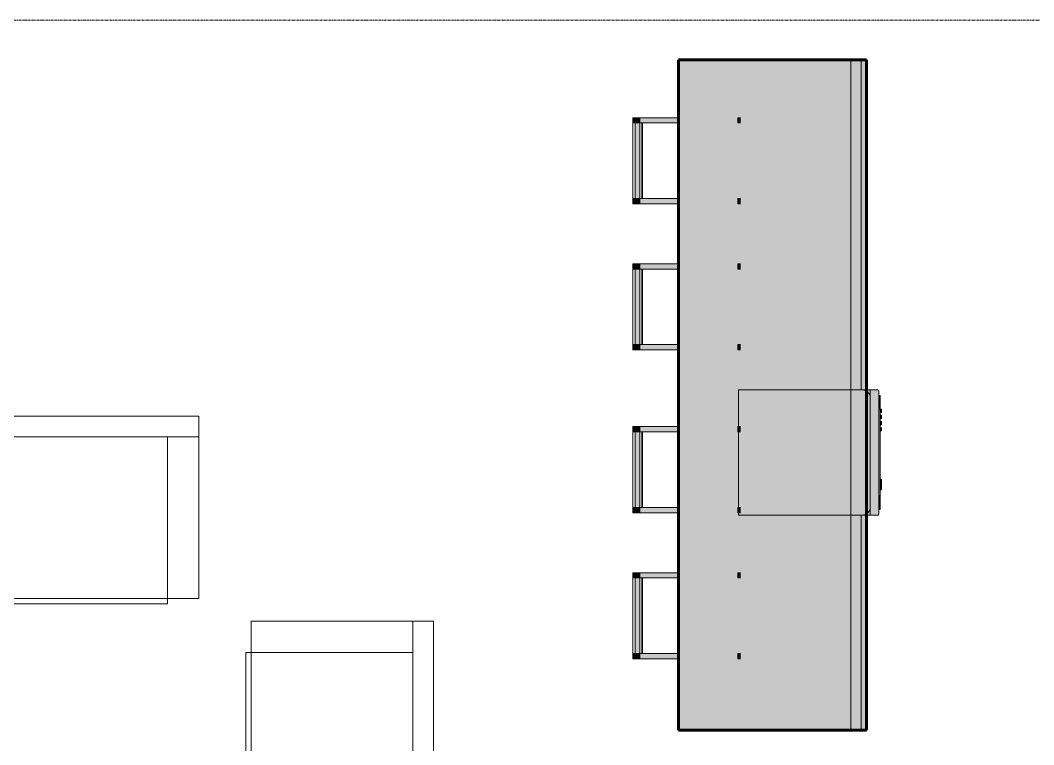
# Model space of a CAD drawing. Header units: inches. Extents: x -4061 to -1937, y 9836 to 11171.
# Drawn here: x -3751.7 to -3557.4, y 10028.3 to 10167.2 of the extents above; entities that cross this region are included whole.
import ezdxf

# ---------------------------------------------------------------- set-up
doc = ezdxf.new("R2010")
doc.units = ezdxf.units.IN
doc.header["$MEASUREMENT"] = 0
doc.linetypes.add('Grid Line 1_2_', pattern=[0.875, 0.5, -0.125, 0.125, -0.125])
for name, color, linetype, lineweight in [('0-1', 7, 'Continuous', 5), ('0-2', 250, 'Continuous', 9), ('I-FURN', 30, 'Continuous', 9), ('I-FURN-1', 250, 'Continuous', 9), ('I-FURN-2', 9, 'Continuous', 9), ('Q-CASE-1', 9, 'Continuous', 9), ('Q-CASE-2', 10, 'Continuous', 60), ('Q-CASE-3', 250, 'Continuous', 9), ('Q-SPCQ-1', 250, 'Continuous', 9), ('Q-SPCQ-2', 55, 'Continuous', 9), ('S-GRID-1', 1, 'Grid Line 1_2_', 9)]:
    doc.layers.add(name, color=color, linetype=linetype, lineweight=lineweight)

# ---------------------------------------------------------------- blocks, each defined once
blk = doc.blocks.new('Dishwasher_15404 - 34_ counter-V13-ENLARGED RCP - 3RD FLOOR PLAN - WEST')
at = {"layer": 'Q-SPCQ-2'}
for points in [[(23.68, 0), (24.08, 0.05), (24.46, 0.21), (24.83, 0.52), (25.04, 0.79), (25.2, 1.17), (25.25, 1.57), (25.25, 22.43), (25.17, 22.9), (24.98, 23.29), (24.74, 23.58), (24.46, 23.79), (24.08, 23.95), (23.68, 24), (21.5, 24), (21.5, 0)], [(26.15, 0), (26.73, 0.01), (26.82, 0.06), (26.87, 0.2), (26.85, 23.86), (26.82, 23.94), (26.68, 24), (25.25, 24), (25.25, 0)], [(27.12, 21.39), (27.12, 22.91), (26.87, 22.91), (26.87, 21.39)], [(27.12, 20.19), (27.12, 21.39), (26.87, 21.39), (26.87, 20.19)], [(26.87, 3.81), (27.12, 3.81), (27.12, 20.19), (26.87, 20.19), (26.87, 5.6)], [(27.12, 19.69), (27.37, 19.69), (27.37, 20.28), (27.12, 20.28), (27.12, 20.19)], [(27.37, 18.51), (27.37, 19.1), (27.12, 19.1), (27.12, 18.51)], [(27.37, 17.33), (27.37, 17.92), (27.12, 17.92), (27.12, 17.33)], [(27.37, 16.15), (27.37, 16.74), (27.12, 16.74), (27.12, 16.15)], [(27.37, 5.81), (27.37, 6.79), (27.12, 6.79), (27.12, 5.81)], [(27.37, 4.82), (27.37, 5.81), (27.12, 5.81), (27.12, 4.82)], [(27.12, 2.61), (27.12, 3.81), (26.87, 3.81), (26.87, 2.61)], [(27.12, 1.09), (27.12, 2.61), (26.87, 2.61), (26.87, 1.09)]]:
    blk.add_hatch(color=256, dxfattribs=at).paths.add_polyline_path(points, flags=0)
h = blk.add_hatch(color=256, dxfattribs=at)
h.paths.add_polyline_path([(24.74, 0), (25.25, 0), (25.25, 1.57), (25.2, 1.17), (24.96, 0.67), (24.74, 0.42), (24.46, 0.21), (24.08, 0.05), (23.68, 0), (24.57, 0)], flags=0)
h.paths.add_polyline_path([(25.25, 22.43), (25.25, 24), (23.68, 24), (24.08, 23.95), (24.46, 23.79), (24.83, 23.48), (25.04, 23.21), (25.22, 22.75)], flags=0)
h = blk.add_hatch(color=256, dxfattribs=at)
h.paths.add_polyline_path([(25.07, 0.85), (25.12, 0.95), (25.08, 0.9)], flags=0)
h.paths.add_polyline_path([(25.2, 1.2), (25.22, 1.25), (25.2, 1.23)], flags=0)
h.paths.add_polyline_path([(25, 23.26), (24.96, 23.33), (24.98, 23.29)], flags=0)
at = {"layer": 'Q-SPCQ-1'}
for p, q in [((0, 24), (23.68, 24)), ((0, 16.95), (0, 24)), ((23.68, 24), (25.25, 24)), ((25.25, 24), (26.68, 24)), ((25.25, 24), (25.25, 22.43)), ((26.87, 23.8), (26.87, 0.2)), ((25.25, 22.43), (25.25, 1.57)), ((26.87, 22.91), (27.12, 22.91)), ((27.12, 21.39), (27.12, 22.91)), ((27.12, 20.19), (27.12, 21.39)), ((27.12, 20.28), (27.37, 20.28)), ((27.12, 3.81), (27.12, 20.19)), ((27.12, 19.69), (27.37, 19.69)), ((27.37, 19.69), (27.37, 20.28)), ((27.12, 19.1), (27.37, 19.1)), ((27.12, 18.51), (27.37, 18.51)), ((27.12, 17.92), (27.37, 17.92)), ((27.37, 17.33), (27.37, 17.92)), ((27.37, 18.51), (27.37, 19.1)), ((0, 1.45), (0, 15.95)), ((27.12, 17.33), (27.37, 17.33)), ((27.12, 16.74), (27.37, 16.74)), ((27.12, 16.15), (27.37, 16.15)), ((27.37, 16.15), (27.37, 16.74)), ((27.37, 6.79), (27.12, 6.79)), ((27.37, 5.81), (27.37, 6.79)), ((27.12, 4.82), (27.37, 4.82)), ((27.37, 4.82), (27.37, 5.81)), ((27.12, 2.61), (27.12, 3.81)), ((27.12, 1.09), (27.12, 2.61)), ((0, 0), (0, 0.45)), ((23.68, 0), (0, 0)), ((25.25, 1.57), (25.25, 0)), ((26.87, 1.09), (27.12, 1.09)), ((25.25, 0), (23.68, 0)), ((26.68, 0), (25.25, 0))]:
    blk.add_line(p, q, dxfattribs=at)
for centre, radius, start, end in [((23.68, 22.43), 1.57, 360, 90), ((23.68, 22.43), 1.57, 32.077, 42.3359), ((26.68, 23.8), 0.197, 360, 90), ((23.68, 22.43), 1.57, 17.8182, 27.5266), ((23.68, 22.43), 1.57, 360, 13.6425), ((23.68, 1.57), 1.57, 270, 360), ((23.68, 1.57), 1.57, 317.6641, 327.923), ((23.68, 1.57), 1.57, 332.4734, 342.1818), ((23.68, 1.57), 1.57, 346.3575, 360), ((26.68, 0.2), 0.197, 270, 360), ((26.68, 0.2), 0.197, 285, 345)]:
    blk.add_arc(centre, radius, start, end, dxfattribs=at)
blk = doc.blocks.new('OD_CW_Base Cabinet - OD_CW_Base Cabinet-1985666-ENLARGED RCP - 3RD FLOOR PLAN - WEST')
at = {"layer": 'Q-CASE-1'}
h = blk.add_hatch(color=256, dxfattribs=at)
h.paths.add_polyline_path([(0.74, -9), (129.26, -9), (129.26, 24), (0.74, 24), (0.74, -5.99)], flags=0)
h.paths.add_polyline_path([(14.45, 12.14), (14.45, 12.64), (15.45, 12.64), (15.45, 12.14)], flags=0)
h.paths.add_polyline_path([(29.95, 12.14), (29.95, 12.64), (30.95, 12.64), (30.95, 12.14)], flags=0)
h.paths.add_polyline_path([(42.45, 12.14), (42.45, 12.64), (43.45, 12.64), (43.45, 12.14)], flags=0)
h.paths.add_polyline_path([(57.95, 12.14), (57.95, 12.64), (58.95, 12.64), (58.95, 12.14)], flags=0)
h.paths.add_polyline_path([(73.67, 12.14), (73.67, 12.64), (74.67, 12.64), (74.67, 12.14)], flags=0)
h.paths.add_polyline_path([(89.17, 12.64), (89.17, 12.64), (90.17, 12.64), (90.17, 12.14), (89.17, 12.14)], flags=0)
h.paths.add_polyline_path([(101.67, 12.14), (101.67, 12.64), (102.67, 12.64), (102.67, 12.14)], flags=0)
h.paths.add_polyline_path([(117.17, 12.14), (117.17, 12.64), (118.17, 12.64), (118.17, 12.14)], flags=0)
h = blk.add_hatch(color=256, dxfattribs=at)
h.paths.add_polyline_path([(0.74, -9), (0.74, -11), (42, -11), (42, -9), (12.97, -9)], flags=0)
h.paths.add_polyline_path([(66, -9), (66, -11), (129.26, -11), (129.26, -9), (66.39, -9)], flags=0)
h = blk.add_hatch(color=256, dxfattribs=at)
h.paths.add_polyline_path([(0.74, -11), (0.74, -12), (42, -12), (41.98, -11), (13.4, -11)], flags=0)
h.paths.add_polyline_path([(66, -11), (66, -12), (129.26, -12), (129.26, -11), (66.05, -11)], flags=0)
at = {"layer": 'Q-CASE-2'}
for p, q in [((129.26, 24), (0.74, 24)), ((0.74, 24), (0.74, -12)), ((129.26, -12), (129.26, 24)), ((0.74, -12), (129.26, -12))]:
    blk.add_line(p, q, dxfattribs=at)
at = {"layer": 'Q-CASE-3'}
for p, q in [((0.74, 24), (0.74, -9)), ((0.74, 24), (129.26, 24)), ((129.26, -9), (129.26, 24)), ((0.74, -9), (0.74, -11)), ((0.74, -9), (129.26, -9)), ((129.26, -11), (129.26, -9)), ((0.74, -11), (0.74, -12)), ((0.74, -11), (42, -11)), ((0.74, -11), (42, -11)), ((66, -11), (129.26, -11)), ((66, -11), (129.26, -11)), ((129.26, -12), (129.26, -11)), ((0.74, -12), (42, -12)), ((66, -12), (129.26, -12))]:
    blk.add_line(p, q, dxfattribs=at)
blk = doc.blocks.new('Bar_Stool_6722_1_ - Bar_Stool_6722_1_-V14-ENLARGED RCP - 3RD FLOOR PLAN - WEST')
at = {"layer": 'I-FURN-2'}
for points in [[(1, 20.63), (0, 20.63), (0, 20.14), (1, 20.14)], [(16.5, 20.63), (15.5, 20.63), (15.5, 20.14), (16.5, 20.14)], [(1, 1.83), (1, 8.78), (0, 8.78), (0, 1.3), (1, 1.3)], [(16.5, 8.11), (16.5, 8.78), (15.5, 8.78), (15.5, 1.3), (16.5, 1.3), (16.5, 1.83)], [(1, 0.75), (1, 1.3), (0, 1.3), (0, 0.75), (1, 0.75)], [(1, 0.46), (1, 0.75), (0, 0.75), (0, 0), (1, 0)], [(15.5, 0.75), (15.5, 1.3), (1, 1.3), (1, 0.46), (15.5, 0.46)], [(16.5, 1.3), (15.5, 1.3), (15.5, 0.75), (16.5, 0.75), (16.5, 0.94)], [(16.5, 0.46), (16.5, 0.75), (15.5, 0.75), (15.5, 0), (16.5, 0)]]:
    blk.add_hatch(color=256, dxfattribs=at).paths.add_polyline_path(points, flags=0)
at = {"layer": 'I-FURN-1'}
for p, q in [((0, 20.63), (0, 20.14)), ((0, 20.14), (1, 20.14)), ((1, 20.14), (1, 20.63)), ((15.5, 20.63), (15.5, 20.14)), ((15.5, 20.14), (16.5, 20.14)), ((16.5, 20.14), (16.5, 20.63)), ((0, 8.78), (0, 1.3)), ((1, 1.3), (1, 8.78)), ((15.5, 8.78), (15.5, 1.3)), ((16.5, 1.3), (16.5, 8.78)), ((0, 1.3), (1, 1.3)), ((0, 1.3), (0, 0.75)), ((0, 0.75), (0, 0)), ((0, 0.75), (1, 0.75)), ((1, 1.83), (15.5, 1.83)), ((1, 1.73), (15.5, 1.73)), ((15.5, 1.3), (1, 1.3)), ((1, 0.75), (1, 1.3)), ((1, 0), (1, 0.75)), ((1, 0.46), (15.5, 0.46)), ((15.5, 1.3), (16.5, 1.3)), ((15.5, 1.3), (15.5, 0.75)), ((15.5, 0.75), (15.5, 0)), ((15.5, 0.75), (16.5, 0.75)), ((16.5, 0), (15.5, 0)), ((16.5, 0.75), (16.5, 1.3)), ((16.5, 0), (16.5, 0.75)), ((1, 0), (0, 0)), ((1, 0), (15.5, 0))]:
    blk.add_line(p, q, dxfattribs=at)
blk = doc.blocks.new('Bar_Stool_6722_1_ - Bar_Stool_6722_1_-V15-ENLARGED RCP - 3RD FLOOR PLAN - WEST')
at = {"layer": 'I-FURN-2'}
for points in [[(0, -0.46), (0, -0.75), (1, -0.75), (1, 0), (0, 0)], [(15.5, 0), (15.5, -0.75), (16.5, -0.75), (16.5, 0), (16, 0)], [(0, -1.3), (1, -1.3), (1, -0.75), (0, -0.75), (0, -0.94)], [(0, -1.83), (0, -8.78), (1, -8.78), (1, -1.3), (0, -1.3)], [(1, -0.75), (1, -1.3), (15.5, -1.3), (15.5, -0.46), (1, -0.46), (1, -0.75)], [(15.5, -1.3), (16.5, -1.3), (16.5, -0.75), (15.5, -0.75), (15.5, -0.94)], [(15.5, -8.78), (16.5, -8.78), (16.5, -1.3), (15.5, -1.3), (15.5, -8.11)], [(0, -20.63), (1, -20.63), (1, -20.14), (0, -20.14)], [(15.5, -20.63), (16.5, -20.63), (16.5, -20.14), (15.5, -20.14)]]:
    blk.add_hatch(color=256, dxfattribs=at).paths.add_polyline_path(points, flags=0)
at = {"layer": 'I-FURN-1'}
for p, q in [((0, 0), (0, -0.75)), ((0, 0), (1, 0)), ((1, -0.75), (1, 0)), ((0, -0.75), (0, -1.3)), ((1, -0.75), (0, -0.75)), ((0, -1.3), (0, -8.78)), ((1, -1.3), (0, -1.3)), ((15.5, 0), (1, 0)), ((15.5, -0.46), (1, -0.46)), ((1, -1.3), (1, -0.75)), ((1, -1.3), (15.5, -1.3)), ((1, -8.78), (1, -1.3)), ((15.5, -1.73), (1, -1.73)), ((15.5, -1.83), (1, -1.83)), ((15.5, 0), (15.5, -0.75)), ((15.5, 0), (16.5, 0)), ((15.5, -0.75), (15.5, -1.3)), ((16.5, -0.75), (15.5, -0.75)), ((15.5, -1.3), (15.5, -8.78)), ((16.5, -1.3), (15.5, -1.3)), ((16.5, -0.75), (16.5, 0)), ((16.5, -1.3), (16.5, -0.75)), ((16.5, -8.78), (16.5, -1.3)), ((0, -20.14), (0, -20.63)), ((1, -20.14), (0, -20.14)), ((1, -20.63), (1, -20.14)), ((15.5, -20.14), (15.5, -20.63)), ((16.5, -20.14), (15.5, -20.14)), ((16.5, -20.63), (16.5, -20.14))]:
    blk.add_line(p, q, dxfattribs=at)
blk = doc.blocks.new('Couch-Both_Arms-Generic - 1-1372852-ENLARGED RCP - 3RD FLOOR PLAN - WEST')
at = {"layer": 'I-FURN'}
for p, q in [((-42, 17.5), (-36, 17.5)), ((-42, -13.5), (-42, 17.5)), ((-36, 18.5), (36, 18.5)), ((-36, -13.5), (-36, 18.5)), ((-36, 17.5), (-36, -13.5)), ((36, 18.5), (36, -13.5)), ((36, 17.5), (42, 17.5)), ((36, -13.5), (36, 17.5)), ((42, 17.5), (42, -13.5)), ((-42, -13.5), (42, -13.5)), ((-36, -13.5), (-42, -13.5)), ((36, -13.5), (-36, -13.5)), ((42, -13.5), (36, -13.5))]:
    blk.add_line(p, q, dxfattribs=at)
at = {"layer": 'I-FURN-1'}
for p, q in [((-42, 17.5), (42, 17.5)), ((-42, -17.5), (-42, 17.5)), ((42, 17.5), (42, -17.5)), ((42, -17.5), (-42, -17.5))]:
    blk.add_line(p, q, dxfattribs=at)
blk = doc.blocks.new('Couch-Both_Arms-Generic - 2-1523460-ENLARGED RCP - 3RD FLOOR PLAN - WEST')
at = {"layer": 'I-FURN'}
for p, q in [((-24, 17.5), (-18, 17.5)), ((-24, -13.5), (-24, 17.5)), ((-18, 18.5), (18, 18.5)), ((-18, -13.5), (-18, 18.5)), ((-18, 17.5), (-18, -13.5)), ((18, 18.5), (18, -13.5)), ((18, 17.5), (24, 17.5)), ((18, -13.5), (18, 17.5)), ((24, 17.5), (24, -13.5)), ((-24, -13.5), (24, -13.5)), ((-18, -13.5), (-24, -13.5)), ((18, -13.5), (-18, -13.5)), ((24, -13.5), (18, -13.5))]:
    blk.add_line(p, q, dxfattribs=at)
at = {"layer": 'I-FURN-1'}
for p, q in [((-24, 17.5), (24, 17.5)), ((-24, -17.5), (-24, 17.5)), ((24, 17.5), (24, -17.5)), ((24, -17.5), (-24, -17.5))]:
    blk.add_line(p, q, dxfattribs=at)
blk = doc.blocks.new('CTR - 1st Phase - Unit Layouts_rvt-1-ENLARGED RCP - 3RD FLOOR PLAN - WEST')
at = {"layer": '0-2'}
for name, p, rotation in [('OD_CW_Base Cabinet - OD_CW_Base Cabinet-1985666-ENLARGED RCP - 3RD FLOOR PLAN - WEST', (-3601.5, 10030.33), 89.99999999990163), ('Bar_Stool_6722_1_ - Bar_Stool_6722_1_-V15-ENLARGED RCP - 3RD FLOOR PLAN - WEST', (-3634.27, 10132), 89.99999999989421), ('Bar_Stool_6722_1_ - Bar_Stool_6722_1_-V14-ENLARGED RCP - 3RD FLOOR PLAN - WEST', (-3634.27, 10120.5), 269.9999999998957), ('Couch-Both_Arms-Generic - 1-1372852-ENLARGED RCP - 3RD FLOOR PLAN - WEST', (-3759.5, 10073.82), 180), ('Bar_Stool_6722_1_ - Bar_Stool_6722_1_-V15-ENLARGED RCP - 3RD FLOOR PLAN - WEST', (-3634.27, 10072.78), 89.99999999989458), ('Bar_Stool_6722_1_ - Bar_Stool_6722_1_-V15-ENLARGED RCP - 3RD FLOOR PLAN - WEST', (-3634.27, 10044.78), 89.99999999989458), ('Couch-Both_Arms-Generic - 2-1523460-ENLARGED RCP - 3RD FLOOR PLAN - WEST', (-3690, 10027.99), 89.9999999999813)]:
    blk.add_blockref(name, p, dxfattribs=dict(at, rotation=rotation))
blk.add_blockref('Dishwasher_15404 - 34_ counter-V13-ENLARGED RCP - 3RD FLOOR PLAN - WEST', (-3614, 10072.33), dxfattribs=at)
blk = doc.blocks.new('CTR - 1st Phase - Shell_rvt-1-ENLARGED RCP - 3RD FLOOR PLAN - WEST')
at = {"layer": 'S-GRID-1'}
blk.add_line((-1936.83, 10167.19), (-4027.88, 10167.19), dxfattribs=at)

msp = doc.modelspace()

# ---------------------------------------------------------------- block references
at = {"layer": '0-1'}
for name in ['CTR - 1st Phase - Shell_rvt-1-ENLARGED RCP - 3RD FLOOR PLAN - WEST', 'CTR - 1st Phase - Unit Layouts_rvt-1-ENLARGED RCP - 3RD FLOOR PLAN - WEST']:
    msp.add_blockref(name, (0, 0), dxfattribs=at)

doc.saveas('drawing.dxf')
